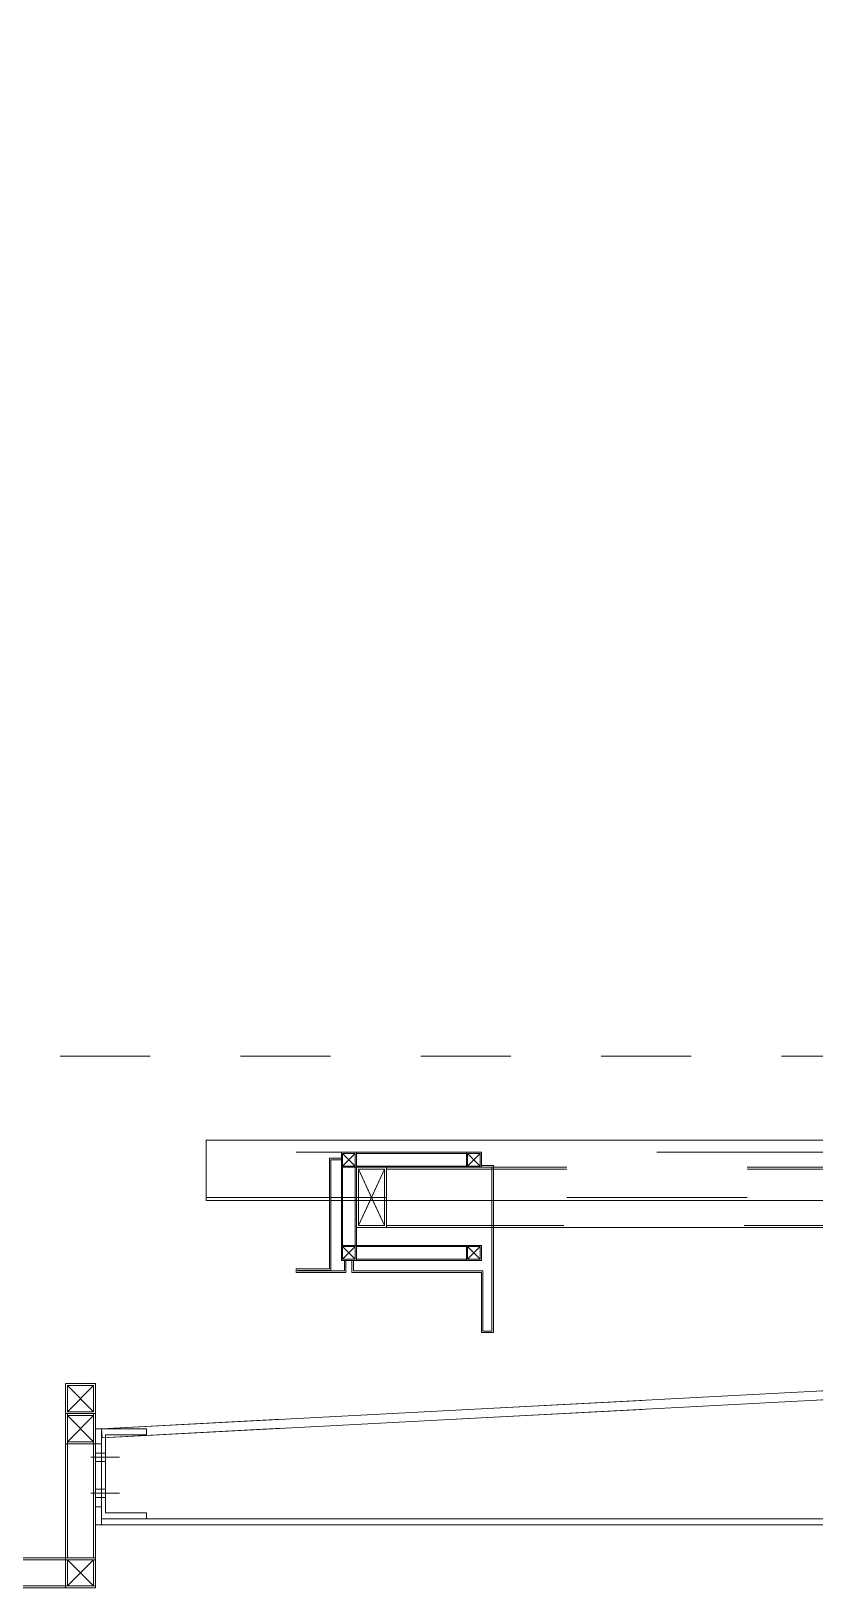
# Model space of a CAD drawing. Header units: millimetres. Extents: x 663313 to 1226001, y 1431724 to 1620898.
# Drawn here: x 663723.563 to 663724.866, y 1524734.993 to 1524737.584 of the extents above; entities that cross this region are included whole.
import ezdxf

# ---------------------------------------------------------------- set-up
doc = ezdxf.new("R2010")
doc.units = ezdxf.units.MM
for name, pattern in [('XKITLINE00', [0]), ('XKITLINE01', [4, 1, -1, 1, -1]), ('XKITLINE02', [4, 2, -2])]:
    doc.linetypes.add(name, pattern=pattern)
for name, color, linetype, lineweight in [('Bolt', 7, 'Continuous', 0), ('Part', 7, 'Continuous', 0), ('S-GRID', 7, 'Continuous', 9)]:
    doc.layers.add(name, color=color, linetype=linetype, lineweight=lineweight)

# ---------------------------------------------------------------- blocks, each defined once
blk = doc.blocks.new('*A2527981')
at = {"layer": 'S-GRID', "color": 7, "linetype": 'XKITLINE01', "lineweight": 0}
blk.add_line((170.447252, 18.482036), (412.473057, 18.482036), dxfattribs=at)
blk = doc.blocks.new('*A25861040')
at = {"layer": 'Part', "color": 7, "linetype": 'XKITLINE00', "lineweight": 0}
for p, q in [((195.73382, 16.382042), (195.733818, 16.382042)), ((195.73382, 16.215375), (195.73382, 16.382042)), ((196.95382, 16.382042), (195.73382, 16.382042)), ((196.95382, 16.215375), (196.95382, 16.382042)), ((195.733818, 16.215375), (195.73382, 16.215375)), ((195.73382, 16.215375), (196.95382, 16.215375))]:
    blk.add_line(p, q, dxfattribs=at)
at = {"layer": 'Part', "color": 7, "linetype": 'XKITLINE02', "lineweight": 0}
for p, q in [((195.733818, 16.382042), (195.733818, 16.215375)), ((195.733818, 16.382042), (195.73382, 16.382042)), ((195.73382, 16.368708), (195.733818, 16.368708)), ((196.95382, 16.368708), (195.733818, 16.368708)), ((196.953818, 16.382042), (196.953818, 16.215375)), ((195.733818, 16.228708), (195.73382, 16.228708)), ((195.733818, 16.228708), (196.95382, 16.228708)), ((195.733818, 16.215375), (195.73382, 16.215375))]:
    blk.add_line(p, q, dxfattribs=at)
blk = doc.blocks.new('*A25871041')
at = {"layer": 'Part', "color": 7, "linetype": 'XKITLINE02', "lineweight": 0}
for p, q in [((195.73382, 17.415375), (195.733818, 17.415375)), ((195.733818, 17.415375), (195.733818, 17.248708)), ((195.733818, 17.415375), (196.95382, 17.415375)), ((195.73382, 17.402042), (195.733818, 17.402042)), ((196.95382, 17.402042), (195.733818, 17.402042)), ((195.73382, 17.248708), (195.73382, 17.415375)), ((196.953818, 17.415375), (196.953818, 17.248708)), ((196.95382, 17.415375), (196.95382, 17.248708)), ((195.733818, 17.262042), (195.73382, 17.262042)), ((195.733818, 17.262042), (196.95382, 17.262042)), ((195.733818, 17.248708), (195.73382, 17.248708)), ((195.733818, 17.248708), (196.95382, 17.248708))]:
    blk.add_line(p, q, dxfattribs=at)
blk = doc.blocks.new('*A25881042')
at = {"layer": 'Part', "color": 7, "linetype": 'XKITLINE02', "lineweight": 0}
for p, q in [((197.120481, 17.268708), (197.25382, 17.268708)), ((197.237153, 17.252042), (197.120481, 17.252042)), ((197.120487, 17.252042), (197.120487, 17.268708)), ((197.237147, 17.252042), (197.237153, 17.252042)), ((197.237153, 17.252042), (197.237153, 16.882044)), ((197.25382, 17.268708), (197.25382, 16.882044))]:
    blk.add_line(p, q, dxfattribs=at)
at = {"layer": 'Part', "color": 7, "linetype": 'XKITLINE00', "lineweight": 0}
for p, q in [((197.237153, 16.882044), (197.237153, 15.432044)), ((197.25382, 16.882044), (197.25382, 15.415378)), ((195.683814, 16.215375), (195.700487, 16.215375)), ((195.683814, 16.082044), (197.120487, 16.082044)), ((195.68382, 16.082044), (195.68382, 16.215375)), ((195.700487, 16.098711), (195.700481, 16.098711)), ((195.700487, 16.215375), (195.700487, 16.098711)), ((195.700487, 16.098711), (197.137153, 16.098711)), ((197.120487, 16.082044), (197.120487, 15.415378)), ((197.137153, 16.098711), (197.137153, 15.432044)), ((197.120481, 15.415378), (197.25382, 15.415378)), ((197.137153, 15.432044), (197.137147, 15.432044)), ((197.137153, 15.432044), (197.237153, 15.432044))]:
    blk.add_line(p, q, dxfattribs=at)
blk = doc.blocks.new('*A25891043')
at = {"layer": 'Part', "color": 7, "linetype": 'XKITLINE02', "lineweight": 0}
for p, q in [((213.067163, 33.482035), (213.067163, 29.548692)), ((213.067163, 33.482035), (213.067174, 33.482035)), ((213.067164, 29.548692), (213.067164, 33.482035)), ((213.067173, 33.482035), (213.067173, 29.548692)), ((213.700497, 29.548691), (213.700497, 33.482035)), ((213.700507, 29.548691), (213.700507, 33.482035)), ((213.73383, 29.54869), (213.73383, 33.482035)), ((213.067164, 29.548692), (213.043483, 28.795206)), ((213.043483, 28.795206), (213.067163, 29.548692)), ((213.043493, 28.795206), (213.067173, 29.548692)), ((213.675566, 28.755438), (213.700497, 29.548691)), ((213.700507, 29.548691), (213.675576, 28.755438)), ((213.73383, 29.54869), (213.708834, 28.753345)), ((194.067159, 17.548711), (194.067149, 17.548711)), ((194.067149, 17.548711), (194.067149, 16.882044)), ((201.820643, 17.57239), (201.067157, 17.548711)), ((201.067157, 17.548711), (201.820642, 17.57239)), ((201.067167, 17.548711), (201.820652, 17.57239)), ((201.067157, 16.915378), (201.86041, 16.940307)), ((201.860419, 16.940307), (201.067167, 16.915378)), ((194.067149, 16.915378), (201.067167, 16.915378)), ((194.067149, 16.882044), (194.067159, 16.882044)), ((201.862503, 16.907039), (201.067157, 16.882044))]:
    blk.add_line(p, q, dxfattribs=at)
at = {"layer": 'Part', "color": 7, "linetype": 'XKITLINE00', "lineweight": 0}
for p, q in [((213.067174, 29.548692), (213.067174, 33.482035)), ((213.067174, 33.482035), (213.73384, 33.482035)), ((213.73384, 29.54869), (213.73384, 33.482035)), ((213.067174, 29.548692), (213.043493, 28.795206)), ((213.708844, 28.753345), (213.73384, 29.54869)), ((194.067159, 17.548711), (201.067167, 17.548711)), ((194.067159, 17.548711), (194.067159, 16.882044)), ((201.820653, 17.57239), (201.067167, 17.548711)), ((194.067149, 16.882044), (201.067167, 16.882044)), ((201.067167, 16.882044), (201.862513, 16.907039))]:
    blk.add_line(p, q, dxfattribs=at)
at = {"layer": 'Part', "color": 7, "linetype": 'XKITLINE02', "lineweight": 0}
for centre, radius in [((201.067157, 29.548718), 12.000007), ((201.067157, 29.548718), 12.000007), ((201.067167, 29.548718), 12.000007), ((201.067157, 29.548718), 12.63334), ((201.067167, 29.548718), 12.63334), ((201.067157, 29.548718), 12.666674)]:
    blk.add_arc(centre, radius, 273.599995, 356.399881, dxfattribs=at)
at = {"layer": 'Part', "color": 7, "linetype": 'XKITLINE00', "lineweight": 0}
for radius in [12.000007, 12.666674]:
    blk.add_arc((201.067167, 29.548718), radius, 273.599995, 356.399881, dxfattribs=at)
blk = doc.blocks.new('*A25901044')
at = {"layer": 'Part', "color": 7, "linetype": 'XKITLINE02', "lineweight": 0}
for p, q in [((213.567163, 33.482035), (213.067157, 33.482035)), ((213.067163, 29.548702), (213.067163, 33.482035)), ((213.200491, 33.348701), (213.43383, 33.348701)), ((213.200497, 29.548702), (213.200497, 33.348701)), ((213.43383, 33.348701), (213.433824, 33.348701)), ((213.43383, 31.815368), (213.43383, 33.348701)), ((213.567163, 31.815368), (213.567163, 33.482035)), ((213.567163, 31.815368), (213.433824, 31.815368)), ((213.567157, 31.815368), (213.567163, 31.815368)), ((213.174518, 28.755143), (213.200497, 29.548702)), ((213.041974, 28.779243), (213.04147, 28.763864)), ((194.067143, 17.548711), (201.067145, 17.548711)), ((194.067149, 17.415378), (194.067149, 17.548711)), ((201.851983, 17.574402), (201.836615, 17.573899)), ((201.067145, 17.415378), (194.067143, 17.415378)), ((201.067145, 17.415378), (201.860703, 17.441354))]:
    blk.add_line(p, q, dxfattribs=at)
at = {"layer": 'Part', "color": 7, "linetype": 'XKITLINE00', "lineweight": 0}
for p, q in [((213.067163, 29.548702), (213.041974, 28.779243)), ((201.836615, 17.573899), (201.067145, 17.548711))]:
    blk.add_line(p, q, dxfattribs=at)
at = {"layer": 'Part', "color": 7, "linetype": 'XKITLINE02', "lineweight": 0}
for radius, start, end in [(12.133324, 273.749874, 356.249995), (11.999991, 355.099156, 356.249995), (11.999991, 351.178762, 352.64676), (11.999991, 347.398658, 348.969935), (11.999991, 343.665304, 345.292924), (11.999991, 339.953197, 341.615701), (11.999991, 336.252532, 337.938229), (11.999991, 332.55873, 334.260466), (11.999991, 328.869371, 330.582359), (11.999991, 325.183051, 326.903842), (11.999991, 321.498902, 323.224829), (11.999991, 317.816358, 319.545209), (11.999991, 314.135034, 315.864838), (11.999991, 310.454658, 312.183519), (11.999991, 306.775035, 308.500981), (11.999991, 303.096019, 304.816839), (11.999991, 299.417498, 301.130528), (11.999991, 295.739389, 297.44118), (11.999991, 292.061625, 293.747392), (11.999991, 288.384151, 290.046746), (11.999991, 284.706926, 286.334666), (11.999991, 281.029914, 282.601354), (11.999991, 277.353087, 278.821322), (11.999991, 273.749874, 274.901092)]:
    blk.add_arc((201.067172, 29.548702), radius, start, end, dxfattribs=at)
at = {"layer": 'Part', "color": 7, "linetype": 'XKITLINE00', "lineweight": 0}
for start, end in [(352.64676, 355.099156), (348.969935, 351.178762), (345.292924, 347.398658), (341.615701, 343.665304), (337.938229, 339.953197), (334.260466, 336.252532), (330.582359, 332.55873), (326.903842, 328.869371), (323.224829, 325.183051), (319.545209, 321.498902), (315.864838, 317.816358), (312.183519, 314.135034), (308.500981, 310.454658), (304.816839, 306.775035), (301.130528, 303.096019), (297.44118, 299.417498), (293.747392, 295.739389), (290.046746, 292.061625), (286.334666, 288.384151), (282.601354, 284.706926), (274.901092, 277.353087), (278.821322, 281.029914)]:
    blk.add_arc((201.067172, 29.548702), 11.999991, start, end, dxfattribs=at)
blk = doc.blocks.new('*A25911045')
at = {"layer": 'Part', "color": 7, "linetype": 'XKITLINE02', "lineweight": 0}
for p, q in [((196.067153, 17.248708), (196.06715, 17.248708)), ((196.06715, 17.248708), (196.06715, 16.582042)), ((196.06715, 17.248708), (204.07729, 17.248708)), ((196.067153, 17.227375), (196.06715, 17.227375)), ((196.06715, 17.227375), (214.033833, 17.227375)), ((196.067153, 17.248708), (196.067153, 16.882044)), ((214.03383, 17.248708), (214.03383, 16.582042)), ((196.06715, 16.603375), (196.067153, 16.603375)), ((214.033833, 16.603375), (196.06715, 16.603375)), ((196.06715, 16.582042), (196.067153, 16.582042))]:
    blk.add_line(p, q, dxfattribs=at)
at = {"layer": 'Part', "color": 7, "linetype": 'XKITLINE00', "lineweight": 0}
for p, q in [((204.07729, 17.248708), (214.033833, 17.248708)), ((214.033833, 16.582042), (214.033833, 17.248708)), ((196.067153, 16.882044), (196.067153, 16.582042)), ((196.06715, 16.582042), (196.067153, 16.582042)), ((196.067153, 16.582042), (214.033833, 16.582042))]:
    blk.add_line(p, q, dxfattribs=at)
blk = doc.blocks.new('*A25921046')
at = {"layer": 'Part', "color": 7, "linetype": 'XKITLINE02', "lineweight": 0}
for p, q in [((192.90724, 14.348718), (214.900841, 15.501354)), ((192.912474, 14.248855), (214.900841, 15.401217)), ((214.900854, 15.501354), (214.900841, 15.501354)), ((214.900841, 15.501354), (214.900841, 15.401217)), ((214.900841, 15.401217), (214.900854, 15.401217)), ((214.900854, 15.401217), (214.900854, 15.501354)), ((192.90724, 14.348718), (192.912474, 14.248855))]:
    blk.add_line(p, q, dxfattribs=at)
at = {"layer": 'Part', "color": 7, "linetype": 'XKITLINE00', "lineweight": 0}
for p, q in [((192.907254, 14.348718), (214.900854, 15.501354)), ((192.912488, 14.248855), (214.900854, 15.401217)), ((192.907254, 14.348718), (192.90724, 14.348718)), ((192.912488, 14.248855), (192.907254, 14.348718)), ((192.912474, 14.248855), (192.912488, 14.248855))]:
    blk.add_line(p, q, dxfattribs=at)
blk = doc.blocks.new('*A25931047')
at = {"layer": 'Part', "color": 7, "linetype": 'XKITLINE00', "lineweight": 0}
for p, q in [((192.90724, 13.348718), (214.900854, 13.348718)), ((192.907254, 13.348718), (192.907254, 13.282052)), ((214.900854, 13.282052), (192.90724, 13.282052))]:
    blk.add_line(p, q, dxfattribs=at)
at = {"layer": 'Part', "color": 7, "linetype": 'XKITLINE02', "lineweight": 0}
for p, q in [((192.90724, 13.348718), (192.907254, 13.348718)), ((192.90724, 13.282052), (192.90724, 13.348718)), ((214.900841, 13.282052), (214.900841, 13.348718)), ((214.900854, 13.348718), (214.900854, 13.282052)), ((192.90724, 13.282052), (192.907254, 13.282052))]:
    blk.add_line(p, q, dxfattribs=at)
blk = doc.blocks.new('*A25941048')
at = {"layer": 'Part', "color": 7, "linetype": 'XKITLINE02', "lineweight": 0}
for p, q in [((192.907247, 14.248585), (214.900848, 15.401217)), ((214.900847, 15.401217), (214.900847, 13.348718)), ((214.900848, 13.348718), (214.900848, 15.401217)), ((192.907247, 13.348718), (192.907247, 14.248585)), ((192.907248, 14.248585), (192.907248, 13.348718)), ((192.907247, 13.348718), (214.900848, 13.348718))]:
    blk.add_line(p, q, dxfattribs=at)
at = {"layer": 'Part', "color": 7, "linetype": 'XKITLINE00', "lineweight": 0}
blk.add_line((192.907248, 14.248585), (192.912488, 14.248859), dxfattribs=at)
blk = doc.blocks.new('*A26511105')
at = {"layer": 'Part', "color": 7, "linetype": 'XKITLINE00', "lineweight": 0}
for p, q in [((192.507336, 14.848703), (192.507301, 14.848703)), ((192.507336, 14.515369), (192.507336, 14.848703)), ((192.507336, 14.848703), (192.840669, 14.848703)), ((192.528634, 14.827369), (192.819336, 14.827369)), ((192.528669, 14.827369), (192.819336, 14.536703)), ((192.528669, 14.536703), (192.819336, 14.827369)), ((192.528669, 14.827369), (192.528669, 14.536703)), ((192.819336, 14.827369), (192.819301, 14.827369)), ((192.819336, 14.536703), (192.819336, 14.827369)), ((192.840669, 14.848703), (192.840669, 14.515369)), ((192.840669, 14.515369), (192.507301, 14.515369)), ((192.528669, 14.536703), (192.528634, 14.536703)), ((192.528669, 14.536703), (192.819336, 14.536703)), ((192.840669, 14.515369), (192.840634, 14.515369))]:
    blk.add_line(p, q, dxfattribs=at)
at = {"layer": 'Part', "color": 7, "linetype": 'XKITLINE02', "lineweight": 0}
for p, q in [((192.528634, 14.536703), (192.819301, 14.827369)), ((192.528634, 14.827369), (192.819301, 14.536703))]:
    blk.add_line(p, q, dxfattribs=at)
blk = doc.blocks.new('*A26571111')
at = {"layer": 'Part', "color": 7, "linetype": 'XKITLINE02', "lineweight": 0}
for p, q in [((192.840668, 12.915369), (192.507301, 12.915369)), ((192.507334, 12.582036), (192.507334, 12.915369)), ((192.528634, 12.603369), (192.819301, 12.894036)), ((192.528634, 12.894036), (192.819301, 12.603369)), ((192.528634, 12.894036), (192.528668, 12.894036)), ((192.819334, 12.603369), (192.528668, 12.894036)), ((192.528668, 12.603369), (192.819334, 12.894036)), ((192.528668, 12.894036), (192.528668, 12.603369)), ((192.528668, 12.894036), (192.819334, 12.894036)), ((192.819301, 12.894036), (192.819334, 12.894036)), ((192.819334, 12.894036), (192.819334, 12.603369)), ((192.840668, 12.582036), (192.840668, 12.915369)), ((192.507301, 12.582036), (192.840668, 12.582036)), ((192.528634, 12.603369), (192.528668, 12.603369)), ((192.819334, 12.603369), (192.528668, 12.603369)), ((192.819301, 12.603369), (192.819334, 12.603369)), ((192.840634, 12.582036), (192.840668, 12.582036))]:
    blk.add_line(p, q, dxfattribs=at)
blk = doc.blocks.new('*A26591113')
at = {"layer": 'Part', "color": 7, "linetype": 'XKITLINE02', "lineweight": 0}
for p, q in [((192.840668, 14.515369), (192.507301, 14.515369)), ((192.507334, 14.515369), (192.507334, 14.182036)), ((192.840668, 14.182036), (192.840668, 14.515369)), ((192.528634, 14.203369), (192.819301, 14.494036)), ((192.528634, 14.494036), (192.819301, 14.203369)), ((192.528634, 14.494036), (192.528668, 14.494036)), ((192.819334, 14.203369), (192.528668, 14.494036)), ((192.528668, 14.203369), (192.819334, 14.494036)), ((192.528668, 14.494036), (192.528668, 14.203369)), ((192.528668, 14.494036), (192.819334, 14.494036)), ((192.819301, 14.494036), (192.819334, 14.494036)), ((192.819334, 14.494036), (192.819334, 14.203369)), ((192.507301, 14.182036), (192.840668, 14.182036)), ((192.528634, 14.203369), (192.528668, 14.203369)), ((192.819334, 14.203369), (192.528668, 14.203369)), ((192.819301, 14.203369), (192.819334, 14.203369)), ((192.840634, 14.182036), (192.840668, 14.182036))]:
    blk.add_line(p, q, dxfattribs=at)
blk = doc.blocks.new('*A26601114')
at = {"layer": 'Part', "color": 7, "linetype": 'XKITLINE02', "lineweight": 0}
for p, q in [((195.567153, 17.248708), (195.567152, 17.248708)), ((195.567152, 17.248708), (195.73382, 17.248708)), ((195.567152, 16.382042), (195.567152, 17.248708)), ((195.567153, 17.248708), (195.567153, 16.882044)), ((195.580485, 16.382042), (195.580485, 17.248708)), ((195.580486, 17.248708), (195.580486, 16.382042)), ((195.720485, 16.382042), (195.720485, 17.248708)), ((195.720486, 16.382042), (195.720486, 17.248708)), ((195.733818, 16.382042), (195.733818, 17.248708)), ((195.73382, 17.248708), (195.73382, 16.882044)), ((195.567152, 16.382042), (195.567153, 16.382042))]:
    blk.add_line(p, q, dxfattribs=at)
at = {"layer": 'Part', "color": 7, "linetype": 'XKITLINE00', "lineweight": 0}
for p, q in [((195.567153, 16.882044), (195.567153, 16.382042)), ((195.73382, 16.882044), (195.73382, 16.382042)), ((195.567153, 16.382042), (195.567152, 16.382042)), ((195.567153, 16.382042), (195.73382, 16.382042))]:
    blk.add_line(p, q, dxfattribs=at)
blk = doc.blocks.new('*A26611115')
at = {"layer": 'Part', "color": 7, "linetype": 'XKITLINE00', "lineweight": 0}
for p, q in [((189.840668, 12.915369), (189.840669, 12.915369)), ((189.840668, 12.894036), (189.840669, 12.894036)), ((189.840668, 12.894036), (189.840668, 12.603369)), ((189.840669, 12.894036), (189.840669, 12.915369)), ((189.840669, 12.915369), (192.840669, 12.915369)), ((192.840669, 12.894036), (189.840669, 12.894036)), ((192.840668, 12.915369), (192.840669, 12.915369)), ((192.840668, 12.894036), (192.840669, 12.894036)), ((192.840668, 12.894036), (192.840668, 12.603369)), ((192.840669, 12.915369), (192.840669, 12.894036)), ((189.840668, 12.603369), (189.840669, 12.603369)), ((189.840668, 12.582036), (189.840669, 12.582036)), ((189.840669, 12.582036), (189.840669, 12.603369)), ((189.840669, 12.603369), (192.840669, 12.603369)), ((192.840669, 12.582036), (189.840669, 12.582036)), ((192.840668, 12.603369), (192.840669, 12.603369)), ((192.840668, 12.582036), (192.840669, 12.582036)), ((192.840669, 12.603369), (192.840669, 12.582036))]:
    blk.add_line(p, q, dxfattribs=at)
at = {"layer": 'Part', "color": 7, "linetype": 'XKITLINE02', "lineweight": 0}
for p, q in [((189.840668, 12.915369), (189.840668, 12.894036)), ((189.840668, 12.894036), (189.840669, 12.894036)), ((192.840668, 12.894036), (192.840668, 12.915369)), ((189.840668, 12.603369), (189.840668, 12.582036)), ((189.840668, 12.582036), (189.840669, 12.582036)), ((192.840668, 12.603369), (192.840668, 12.582036))]:
    blk.add_line(p, q, dxfattribs=at)
blk = doc.blocks.new('*A26631117')
at = {"layer": 'Part', "color": 7, "linetype": 'XKITLINE00', "lineweight": 0}
for p, q in [((192.507334, 14.515369), (192.507336, 14.515369)), ((192.507336, 12.915369), (192.507336, 14.515369)), ((192.507336, 14.515369), (192.528669, 14.515369)), ((192.528668, 14.515369), (192.528669, 14.515369)), ((192.528669, 14.515369), (192.528669, 12.915369)), ((192.819335, 14.515369), (192.819336, 14.515369)), ((192.819336, 14.515369), (192.840669, 14.515369)), ((192.819336, 12.915369), (192.819336, 14.515369)), ((192.840669, 12.915369), (192.840669, 14.515369)), ((192.507334, 12.915369), (192.507336, 12.915369)), ((192.507336, 12.915369), (192.528669, 12.915369)), ((192.528668, 12.915369), (192.528669, 12.915369)), ((192.819335, 12.915369), (192.819336, 12.915369)), ((192.819336, 12.915369), (192.840669, 12.915369)), ((192.840668, 12.915369), (192.840669, 12.915369))]:
    blk.add_line(p, q, dxfattribs=at)
at = {"layer": 'Part', "color": 7, "linetype": 'XKITLINE02', "lineweight": 0}
for p, q in [((192.507334, 14.515369), (192.507334, 12.915369)), ((192.528668, 12.915369), (192.528668, 14.515369)), ((192.528669, 14.515369), (192.819336, 14.515369)), ((192.819335, 12.915369), (192.819335, 14.515369)), ((192.840668, 12.915369), (192.840668, 14.515369)), ((192.507334, 12.915369), (192.507336, 12.915369)), ((192.528669, 12.915369), (192.819335, 12.915369))]:
    blk.add_line(p, q, dxfattribs=at)
blk = doc.blocks.new('*A26641118')
at = {"layer": 'Part', "color": 7, "linetype": 'XKITLINE02', "lineweight": 0}
for p, q in [((192.840588, 14.348718), (192.840574, 14.348718)), ((192.840574, 14.348718), (192.840574, 14.181914)), ((192.840669, 14.348718), (192.840574, 14.348718)), ((192.840588, 13.282052), (192.840588, 14.348718)), ((192.840588, 14.348718), (192.840669, 14.348718)), ((192.90724, 14.181914), (192.90724, 14.348718)), ((192.840569, 14.181914), (192.90724, 14.181914)), ((192.840569, 13.482052), (192.90724, 13.482052)), ((192.840574, 13.482052), (192.840574, 13.282052)), ((192.90724, 13.482052), (192.907236, 13.482052)), ((192.90724, 13.282052), (192.90724, 13.482052)), ((192.840574, 13.282052), (192.840588, 13.282052)), ((192.840574, 13.282052), (192.840669, 13.282052))]:
    blk.add_line(p, q, dxfattribs=at)
at = {"layer": 'Part', "color": 7, "linetype": 'XKITLINE00', "lineweight": 0}
for p, q in [((192.840669, 14.348718), (192.907254, 14.348718)), ((192.90724, 14.348718), (192.907254, 14.348718)), ((192.907254, 14.348718), (192.907254, 13.282052)), ((192.840669, 13.282052), (192.907254, 13.282052)), ((192.907254, 13.282052), (192.90724, 13.282052))]:
    blk.add_line(p, q, dxfattribs=at)
blk = doc.blocks.new('*A26651119')
at = {"layer": 'Bolt', "color": 7, "linetype": 'XKITLINE02', "lineweight": 0}
for p, q in [((192.787771, 14.031983), (193.107238, 14.031983)), ((192.840571, 14.07865), (192.907237, 14.07865)), ((192.907237, 14.07865), (192.950571, 14.07865)), ((192.840572, 13.985316), (192.907238, 13.985316)), ((192.907238, 13.985316), (192.950572, 13.985316)), ((192.840571, 13.67865), (192.907237, 13.67865)), ((192.907237, 13.67865), (192.950571, 13.67865)), ((192.787771, 13.631983), (193.107238, 13.631983)), ((192.840572, 13.585316), (192.907238, 13.585316)), ((192.907238, 13.585316), (192.950572, 13.585316))]:
    blk.add_line(p, q, dxfattribs=at)
blk = doc.blocks.new('*A26661120')
at = {"layer": 'Part', "color": 7, "linetype": 'XKITLINE02', "lineweight": 0}
for p, q in [((195.433814, 17.348708), (195.567153, 17.348708)), ((195.43382, 17.348708), (195.43382, 16.882044)), ((195.450481, 17.332042), (195.567153, 17.332042)), ((195.450487, 17.332042), (195.450487, 16.882044)), ((195.567153, 17.332042), (195.567147, 17.332042)), ((195.567153, 17.348708), (195.567153, 17.332042))]:
    blk.add_line(p, q, dxfattribs=at)
at = {"layer": 'Part', "color": 7, "linetype": 'XKITLINE00', "lineweight": 0}
for p, q in [((195.43382, 16.882044), (195.43382, 16.122044)), ((195.450487, 16.882044), (195.450487, 16.105378)), ((195.43382, 16.122044), (195.063814, 16.122044)), ((195.063814, 16.082044), (195.617153, 16.082044)), ((195.06382, 16.082044), (195.06382, 16.122044)), ((195.080481, 16.105378), (195.450487, 16.105378)), ((195.080487, 16.098711), (195.080481, 16.098711)), ((195.080487, 16.105378), (195.080487, 16.098711)), ((195.080487, 16.098711), (195.600487, 16.098711)), ((195.450487, 16.105378), (195.450481, 16.105378)), ((195.617153, 16.215375), (195.600481, 16.215375)), ((195.600487, 16.098711), (195.600487, 16.215375)), ((195.617153, 16.082044), (195.617153, 16.215375))]:
    blk.add_line(p, q, dxfattribs=at)
blk = doc.blocks.new('*A26671121')
at = {"layer": 'Part', "color": 7, "linetype": 'XKITLINE00', "lineweight": 0}
for p, q in [((195.567147, 16.382042), (195.567153, 16.382042)), ((195.73382, 16.382042), (195.567153, 16.382042)), ((195.567153, 16.382042), (195.567153, 16.215375)), ((195.580481, 16.368708), (195.580487, 16.368708)), ((195.720487, 16.228708), (195.580487, 16.368708)), ((195.580487, 16.228708), (195.720487, 16.368708)), ((195.580487, 16.228708), (195.580487, 16.368708)), ((195.580487, 16.368708), (195.720487, 16.368708)), ((195.720481, 16.368708), (195.720487, 16.368708)), ((195.720487, 16.368708), (195.720487, 16.228708)), ((195.73382, 16.215375), (195.73382, 16.382042)), ((195.567147, 16.215375), (195.73382, 16.215375)), ((195.580481, 16.228708), (195.580487, 16.228708)), ((195.720487, 16.228708), (195.580487, 16.228708)), ((195.720481, 16.228708), (195.720487, 16.228708))]:
    blk.add_line(p, q, dxfattribs=at)
at = {"layer": 'Part', "color": 7, "linetype": 'XKITLINE02', "lineweight": 0}
for p, q in [((195.580481, 16.228708), (195.720481, 16.368708)), ((195.580481, 16.368708), (195.720481, 16.228708))]:
    blk.add_line(p, q, dxfattribs=at)
blk = doc.blocks.new('*A26681122')
at = {"layer": 'Part', "color": 7, "linetype": 'XKITLINE02', "lineweight": 0}
for p, q in [((193.40724, 14.348718), (192.907236, 14.348718)), ((192.90724, 13.348718), (192.90724, 14.348718)), ((193.40724, 14.282052), (193.40724, 14.348718)), ((192.950569, 14.282052), (193.40724, 14.282052)), ((192.950573, 14.282052), (192.950573, 13.415385)), ((192.907236, 13.348718), (193.40724, 13.348718)), ((193.40724, 13.415385), (192.950569, 13.415385)), ((193.40724, 13.348718), (193.40724, 13.415385))]:
    blk.add_line(p, q, dxfattribs=at)
blk = doc.blocks.new('*A26691123')
at = {"layer": 'Part', "color": 7, "linetype": 'XKITLINE02', "lineweight": 0}
for p, q in [((195.733814, 17.248708), (195.73382, 17.248708)), ((196.067153, 17.248708), (195.73382, 17.248708)), ((195.73382, 17.248708), (195.73382, 16.882044)), ((195.755147, 16.603375), (196.045814, 17.227375)), ((196.045814, 16.603375), (195.755147, 17.227375)), ((195.755147, 17.227375), (195.755153, 17.227375)), ((195.755153, 17.227375), (195.916012, 16.882044)), ((195.755153, 17.227375), (195.755153, 16.882044)), ((195.755153, 17.227375), (196.04582, 17.227375)), ((195.884961, 16.882044), (196.04582, 17.227375)), ((196.045814, 17.227375), (196.04582, 17.227375)), ((196.04582, 17.227375), (196.04582, 16.882044)), ((196.067153, 17.248708), (196.067153, 16.882044))]:
    blk.add_line(p, q, dxfattribs=at)
at = {"layer": 'Part', "color": 7, "linetype": 'XKITLINE00', "lineweight": 0}
for p, q in [((195.73382, 16.882044), (195.73382, 16.582042)), ((195.755153, 16.603375), (195.884961, 16.882044)), ((195.755153, 16.882044), (195.755153, 16.603375)), ((195.916012, 16.882044), (196.04582, 16.603375)), ((196.04582, 16.882044), (196.04582, 16.603375)), ((196.067153, 16.882044), (196.067153, 16.582042)), ((195.755147, 16.603375), (195.755153, 16.603375)), ((196.04582, 16.603375), (195.755153, 16.603375)), ((196.045814, 16.603375), (196.04582, 16.603375)), ((195.733814, 16.582042), (196.067153, 16.582042))]:
    blk.add_line(p, q, dxfattribs=at)
blk = doc.blocks.new('*A26701124')
at = {"layer": 'Part', "color": 7, "linetype": 'XKITLINE02', "lineweight": 0}
for p, q in [((195.567147, 17.415375), (195.567153, 17.415375)), ((195.73382, 17.415375), (195.567153, 17.415375)), ((195.567153, 17.415375), (195.567153, 17.248708)), ((195.580481, 17.262042), (195.720481, 17.402042)), ((195.580481, 17.402042), (195.720481, 17.262042)), ((195.580481, 17.402042), (195.580487, 17.402042)), ((195.720487, 17.262042), (195.580487, 17.402042)), ((195.580487, 17.262042), (195.720487, 17.402042)), ((195.580487, 17.262042), (195.580487, 17.402042)), ((195.580487, 17.402042), (195.720487, 17.402042)), ((195.720481, 17.402042), (195.720487, 17.402042)), ((195.720487, 17.402042), (195.720487, 17.262042)), ((195.73382, 17.248708), (195.73382, 17.415375)), ((195.567147, 17.248708), (195.73382, 17.248708)), ((195.580481, 17.262042), (195.580487, 17.262042)), ((195.720487, 17.262042), (195.580487, 17.262042)), ((195.720481, 17.262042), (195.720487, 17.262042))]:
    blk.add_line(p, q, dxfattribs=at)
blk = doc.blocks.new('*A26771131')
at = {"layer": 'Part', "color": 7, "linetype": 'XKITLINE00', "lineweight": 0}
for p, q in [((196.953814, 16.382042), (196.95382, 16.382042)), ((197.120487, 16.382042), (196.95382, 16.382042)), ((196.95382, 16.382042), (196.95382, 16.215375)), ((196.967147, 16.368708), (196.967153, 16.368708)), ((197.107153, 16.228708), (196.967153, 16.368708)), ((196.967153, 16.228708), (197.107153, 16.368708)), ((196.967153, 16.228708), (196.967153, 16.368708)), ((196.967153, 16.368708), (197.107153, 16.368708)), ((197.107147, 16.368708), (197.107153, 16.368708)), ((197.107153, 16.368708), (197.107153, 16.228708)), ((197.120487, 16.215375), (197.120487, 16.382042)), ((196.953814, 16.215375), (197.120487, 16.215375)), ((196.967147, 16.228708), (196.967153, 16.228708)), ((197.107153, 16.228708), (196.967153, 16.228708)), ((197.107147, 16.228708), (197.107153, 16.228708))]:
    blk.add_line(p, q, dxfattribs=at)
at = {"layer": 'Part', "color": 7, "linetype": 'XKITLINE02', "lineweight": 0}
for p, q in [((196.967147, 16.228708), (197.107147, 16.368708)), ((196.967147, 16.368708), (197.107147, 16.228708))]:
    blk.add_line(p, q, dxfattribs=at)
blk = doc.blocks.new('*A26781132')
at = {"layer": 'Part', "color": 7, "linetype": 'XKITLINE02', "lineweight": 0}
for p, q in [((196.953814, 17.415375), (196.95382, 17.415375)), ((197.120487, 17.415375), (196.95382, 17.415375)), ((196.95382, 17.415375), (196.95382, 17.248708)), ((196.967147, 17.262042), (197.107147, 17.402042)), ((196.967147, 17.402042), (197.107147, 17.262042)), ((196.967147, 17.402042), (196.967153, 17.402042)), ((197.107153, 17.262042), (196.967153, 17.402042)), ((196.967153, 17.262042), (197.107153, 17.402042)), ((196.967153, 17.262042), (196.967153, 17.402042)), ((196.967153, 17.402042), (197.107153, 17.402042)), ((197.107147, 17.402042), (197.107153, 17.402042)), ((197.107153, 17.402042), (197.107153, 17.262042)), ((197.120487, 17.248708), (197.120487, 17.415375)), ((196.953814, 17.248708), (197.120487, 17.248708)), ((196.967147, 17.262042), (196.967153, 17.262042)), ((197.107153, 17.262042), (196.967153, 17.262042)), ((197.107147, 17.262042), (197.107153, 17.262042))]:
    blk.add_line(p, q, dxfattribs=at)

msp = doc.modelspace()

# ---------------------------------------------------------------- block references
at = {"color": 7, "lineweight": 0, "xscale": 0.15, "yscale": 0.15, "zscale": 0.15}
for name in ['*A25891043', '*A25901044', '*A2527981', '*A26661120', '*A26701124', '*A25871041', '*A26781132', '*A26601114', '*A25881042', '*A26691123', '*A25911045', '*A26671121', '*A25861040', '*A26771131', '*A25921046', '*A25941048', '*A26511105', '*A26591113', '*A26631117', '*A26641118', '*A26681122', '*A26651119', '*A25931047', '*A26611115', '*A26571111']:
    msp.add_blockref(name, (663694.7436, 1524733.1057), dxfattribs=at)

doc.saveas('drawing.dxf')
